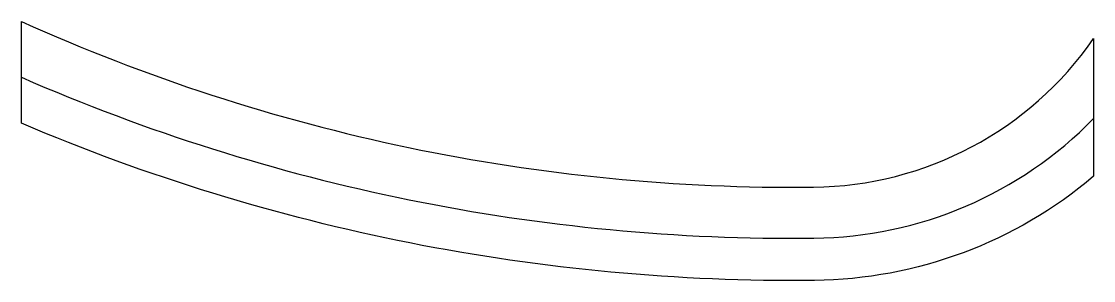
# Model space of a CAD drawing. Header units: millimetres. Extents: x -10 to 40, y -23 to -10.9.
import ezdxf

# ---------------------------------------------------------------- set-up
doc = ezdxf.new("R2010")
doc.units = ezdxf.units.MM
doc.layers.get('0').update_dxf_attribs({"linetype": 'CONTINUOUS'})

msp = doc.modelspace()

# ---------------------------------------------------------------- linework, layer by layer
for p, q in [((-10, -15.632), (-10, -10.884)), ((40, -11.686), (40, -18.101))]:
    msp.add_line(p, q)
msp.add_lwpolyline([(40, -18.101, -0.174871), (26.984, -22.958, -0.103572), (-10, -15.632), (-10, -13.488, 0.105927), (26.962, -20.989, 0.199229), (40, -15.413)], format="xyb", close=True)
for centre, radius, start, end in [((25.986, 69.018), 87.632, 245.75465, 270.6218), ((26.762, -2.49), 16.119, 270.6218, 325.2147)]:
    msp.add_arc(centre, radius, start, end)

doc.saveas('drawing.dxf')
